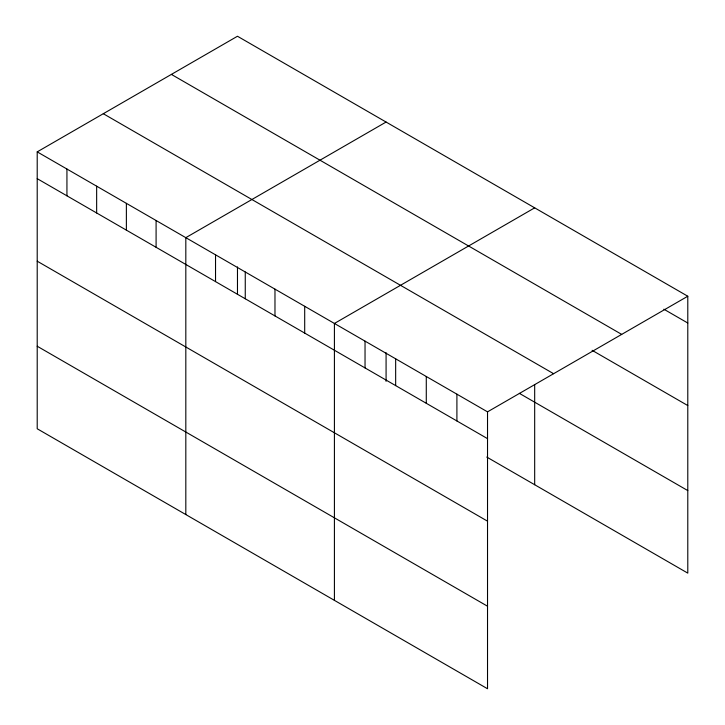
<?xml version="1.0" encoding="UTF-8"?>
<svg xmlns="http://www.w3.org/2000/svg" width="725" height="725" viewBox="0 0 725 725"><rect width="100%" height="100%" fill="white"/><g stroke="black" fill="none" stroke-linecap="round" stroke-linejoin="round"><path stroke-width="1.09" d="M37.211 151.869L487.526 411.854L487.526 688.75L37.211 428.765L37.211 151.869L237.474 36.25L687.789 296.235L687.789 573.131L486.747 457.058M386.081 122.045L185.817 237.664L185.817 514.56M534.678 207.839L334.415 323.459L334.415 600.354M487.526 411.854L687.789 296.235M663.864 309.212L687.789 323.024M171.39 74.403L621.697 334.388M592.098 350.311L687.789 405.556M103.303 113.716L553.61 373.701M519.345 393.34L687.789 490.589M37.211 178.658L487.526 438.643M37.211 261.19L487.526 521.175M37.211 346.233L487.526 606.218M534.678 384.757L534.678 484.735M456.904 394.173L456.904 420.962M426.282 376.493L426.282 403.281M395.66 358.821L395.66 385.609M386.081 352.722L386.081 381.332M365.038 341.14L365.038 367.928M304.699 306.303L304.699 333.092M274.974 289.139L274.974 315.928M245.258 271.984L245.258 298.772M237.474 266.927L237.474 294.441M215.533 254.828L215.533 281.608M156.093 220.509L156.093 247.297M126.377 203.344L126.377 230.133M96.652 186.189L96.652 212.978M66.936 169.034L66.936 195.813"/></g></svg>
